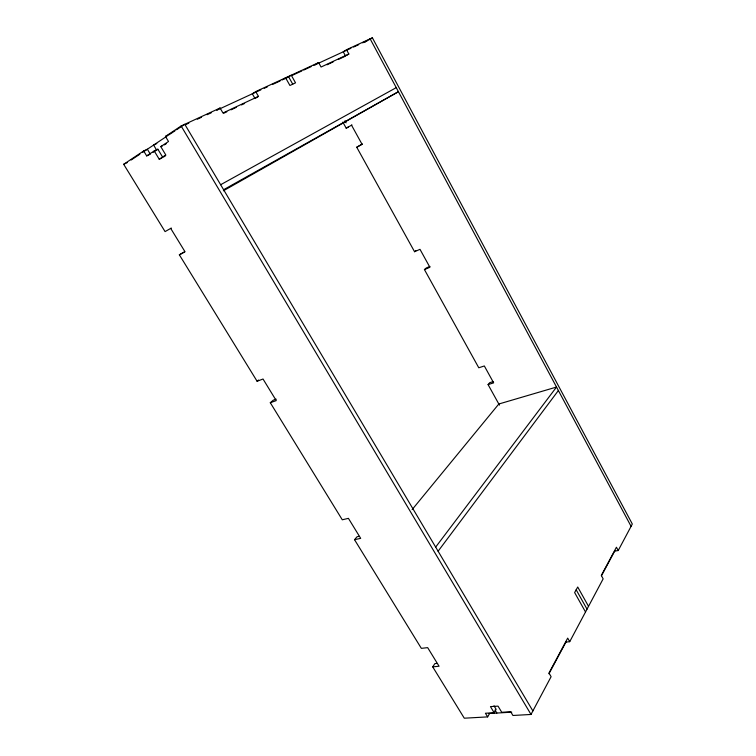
<?xml version="1.0" encoding="UTF-8"?>
<svg xmlns="http://www.w3.org/2000/svg" width="756" height="756" viewBox="0 0 756 756"><rect width="100%" height="100%" fill="white"/><g stroke="black" fill="none" stroke-linecap="round" stroke-linejoin="round"><path stroke-width="1.13" d="M436.977 663.409L434.861 663.626L432.715 666.858L464.288 718.2L487.639 716.896L485.428 713.248L494.159 712.738L490.455 706.605L498.034 706.123L501.748 712.284L510.706 711.765L512.927 715.478L531.005 714.458L551.105 676.686L548.969 673.029L567.69 638.121L569.722 641.683L565.942 642.09M569.722 641.683L603.156 578.841L601.294 575.458L616.433 547.231L618.219 550.529L614.694 551.115M618.219 550.529L632.318 524.021L372.387 37.8L346.513 49.726L343.262 51.805L345.577 56.076L338.367 59.459M548.969 673.766L566.235 641.551M601.511 575.703L614.855 550.822M494.159 712.738L496.116 709.308L494.008 705.811M487.639 716.896L489.604 713.475M438.102 551.218L558.382 390.521M435.664 547.098L556.529 387.053L498.818 404.006L412.143 509.582M432.715 666.858L439.066 666.234L427.669 647.637L421.347 648.365L354.517 539.68L357.021 536.779L359.072 536.335M499.442 405.131L488.074 384.587L489.718 382.678L493.054 381.638M354.517 539.68L360.688 538.357L348.421 518.351L342.279 519.788L270.298 402.721L273.209 400.217L276.176 399.149M488.074 384.587L493.649 382.857L484.331 365.961L478.775 367.775L424.437 269.58L426.318 267.955L429.956 266.424M184.606 251.757L179.352 254.819L257.106 381.27L258.59 380.041M362.436 143.98L356.737 147.231L414.553 251.71L415.838 250.661M171.328 228.038L165.073 231.601L123.682 164.288L143.678 150.954L147.344 149.234L150.331 154.167L146.683 155.906L143.678 150.954M146.683 155.906L154.215 150.935L159.232 159.232L165.8 154.971L160.763 146.617L168.512 141.504L165.469 136.42L181.128 125.978L220.072 108.023L222.963 112.994L258.439 96.371L255.708 91.589L252.324 93.801L255.046 98.563L258.439 96.371M131.157 160.017L133.065 158.741M133.604 158.382L135.163 157.343M135.919 156.842L139.86 154.215M142.582 152.4L166.991 136.146M169.864 134.228L174.995 130.807M176.564 129.767L178.473 128.492M178.907 128.208L184.785 124.296L532.876 710.942M216.66 110.272L220.072 108.023M153.156 152.306L157.862 149.206L162.852 157.465M164.411 144.887L166.348 143.612M282.262 79.975L285.607 77.811L289.926 85.494L295.53 82.839L291.258 75.203L287.45 77.67M163.787 156.861L165.668 155.641M284.625 78.974L288.442 76.498L292.733 84.162M315.309 64.714L318.616 62.587L321.064 67.029L348.837 54.007L346.513 49.726M364.987 42.1L370.138 38.84L631.08 526.337M369.457 39.662L372.387 37.8M346.39 55.557L348.837 54.007M342.837 122.103L346.21 128.199L351.937 124.938M346.21 128.199L348.403 126.951M223.389 190.796L398.431 91.693L223.606 189.718M220.639 184.719L396.257 87.639M356.737 147.231L362.067 144.311L351.521 125.175M179.352 254.819L185.022 251.767L170.695 228.397M159.232 159.232L161.945 157.909M154.215 150.935L157.862 149.206M160.763 146.617L162.587 145.747M123.682 164.288L127.348 162.549M156.804 143.564L153.591 145.067L156.634 150.094M223.719 113.258L226.857 111.793M231.034 109.828L236.25 107.38M241.476 104.933L244.604 103.459M327.027 64.78L333.207 61.879M165.469 136.42L169.127 134.719M255.708 91.589L318.616 62.587M185.626 124.608L188.839 123.124M197.278 119.221L201.531 117.265M207.031 114.723L211.311 112.748M217.463 109.903L260.877 89.851M264.203 88.32L267.388 86.846M272.632 84.417L280.136 80.958M292.128 75.42L301.795 70.951M303.723 70.062L311.094 66.66M313.542 65.526L350.907 48.271M353.553 47.052L358.694 44.68M362.653 42.846L366.925 40.871M414.553 251.71L419.996 249.329L429.899 267.284L424.437 269.58M257.106 381.27L263.022 379.011L276.252 400.604L270.298 402.721M488.877 713.513L511.746 712.18M495.038 710.026L496.862 713.05M181.128 125.978L531.005 714.458M588.527 606.331L577.716 587.015L574.626 592.572L585.522 611.982M576.176 589.784L587.034 609.147M344.982 120.752L346.116 122.822"/></g></svg>
